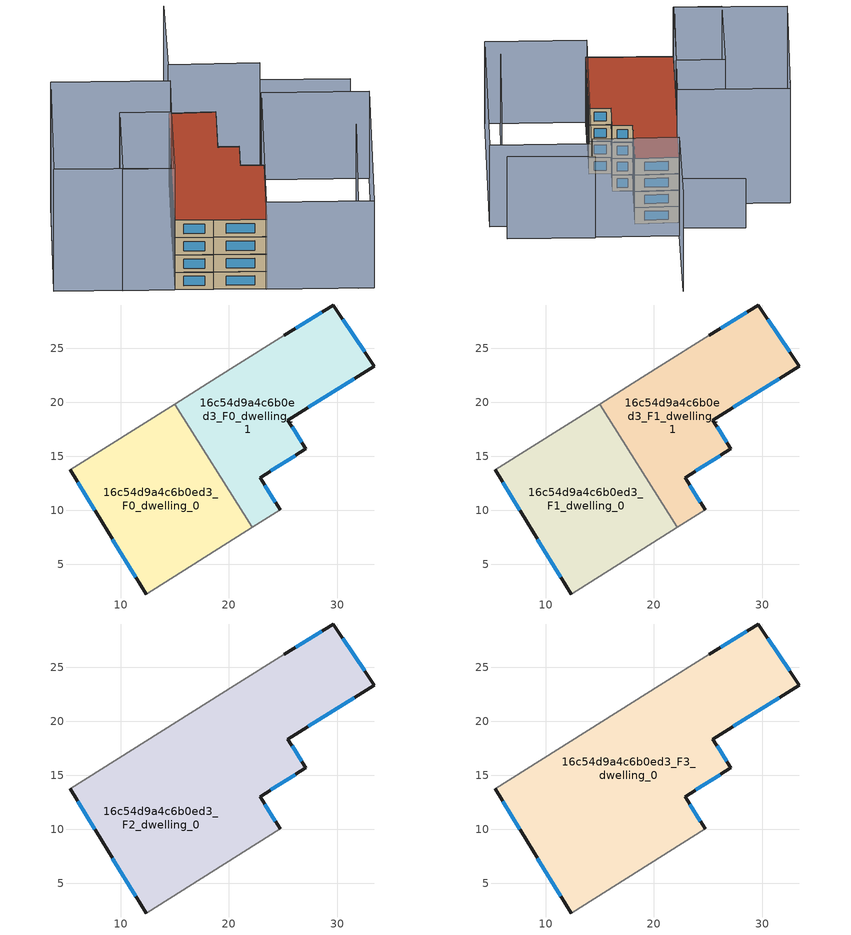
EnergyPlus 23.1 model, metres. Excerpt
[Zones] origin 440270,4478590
16c54d9a4c6b0ed3_F0_dwelling_0
 floor ground (EU_floor_Construction): 22.15,8.42 14.98,19.82 5.33,13.74 8.27,8.89 12.34,2.26 z0
 wall outside (EU_wall_Construction): 12.34,2.26 8.27,8.89 5.33,13.74 z0:3
 wall adiabatic (EU_wall_Construction): 5.33,13.74 14.98,19.82 / 22.15,8.42 12.34,2.26 z0:3
 wall to 16c54d9a4c6b0ed3_F0_dwelling_1 (EU_wall_Construction): 14.98,19.82 22.15,8.42 z0:3
 window (EU_Window_Construction): 11.39,3.81 9.22,7.33 / 7.58,10.02 6.02,12.6 z0.7:2.3
16c54d9a4c6b0ed3_F0_dwelling_1
 floor ground (EU_floor_Construction): 24.74,10.05 22.89,13.03 27.12,15.68 25.46,18.34 33.44,23.34 29.64,28.99 25.1,26.19 20.56,23.32 18.06,21.76 14.98,19.82 22.15,8.42 z0
 wall outside (EU_wall_Construction): 25.1,26.19 29.64,28.99 33.44,23.34 25.46,18.34 27.12,15.68 22.89,13.03 24.74,10.05 z0:3
 wall adiabatic (EU_wall_Construction): 24.74,10.05 22.15,8.42 / 14.98,19.82 18.06,21.76 20.56,23.32 25.1,26.19 z0:3
 window (EU_Window_Construction): 23.32,12.33 24.31,10.75 / 26.16,26.85 28.57,28.33 / 30.53,27.66 32.55,24.66 / 31.57,22.17 27.33,19.51 / 25.85,17.72 26.73,16.31 / 26.13,15.06 23.88,13.65 z0.7:2.3
16c54d9a4c6b0ed3_F1_dwelling_0
 floor to 16c54d9a4c6b0ed3_F0_dwelling_0 (EU_floor_Construction): 22.15,8.42 14.98,19.82 5.33,13.74 8.27,8.89 12.34,2.26 z3
 wall outside (EU_wall_Construction): 12.34,2.26 8.27,8.89 5.33,13.74 z3:6
 wall adiabatic (EU_wall_Construction): 5.33,13.74 14.98,19.82 / 22.15,8.42 12.34,2.26 z3:6
 wall to 16c54d9a4c6b0ed3_F1_dwelling_1 (EU_wall_Construction): 14.98,19.82 22.15,8.42 z3:6
 window (EU_Window_Construction): 11.39,3.81 9.22,7.33 / 7.58,10.02 6.02,12.6 z3.7:5.3
16c54d9a4c6b0ed3_F1_dwelling_1
 floor to 16c54d9a4c6b0ed3_F0_dwelling_1 (EU_floor_Construction): 24.74,10.05 22.88,13.03 27.12,15.68 25.46,18.34 33.44,23.34 29.63,28.99 25.1,26.19 20.56,23.32 18.06,21.76 14.98,19.82 22.15,8.42 z3
 wall outside (EU_wall_Construction): 25.1,26.19 29.64,28.99 33.44,23.34 25.46,18.34 27.12,15.68 22.89,13.03 24.74,10.05 z3:6
 wall adiabatic (EU_wall_Construction): 24.74,10.05 22.15,8.42 / 14.98,19.82 18.06,21.76 20.56,23.32 25.1,26.19 z3:6
 window (EU_Window_Construction): 23.32,12.33 24.31,10.75 / 26.16,26.85 28.57,28.33 / 30.53,27.66 32.55,24.66 / 31.57,22.17 27.33,19.51 / 25.85,17.72 26.73,16.31 / 26.13,15.06 23.88,13.65 z3.7:5.3
16c54d9a4c6b0ed3_F2_dwelling_0
 floor to 16c54d9a4c6b0ed3_F1_dwelling_0 (EU_floor_Construction): 22.15,8.42 14.98,19.82 5.33,13.74 8.27,8.89 12.34,2.26 z6
 floor to 16c54d9a4c6b0ed3_F1_dwelling_1 (EU_floor_Construction): 24.74,10.05 22.88,13.03 27.12,15.68 25.46,18.34 33.44,23.34 29.63,28.99 25.1,26.19 20.56,23.32 18.06,21.76 14.98,19.82 22.15,8.42 z6
 wall outside (EU_wall_Construction): 12.34,2.26 8.27,8.89 5.33,13.74 / 25.1,26.19 29.64,28.99 33.44,23.34 25.46,18.34 27.12,15.68 22.89,13.03 24.74,10.05 z6:9
 wall adiabatic (EU_wall_Construction): 24.74,10.05 12.34,2.26 / 5.33,13.74 18.06,21.76 20.56,23.32 25.1,26.19 z6:9
 window (EU_Window_Construction): 23.32,12.33 24.31,10.75 / 11.39,3.81 9.22,7.33 / 7.58,10.02 6.02,12.6 / 26.16,26.85 28.57,28.33 / 30.53,27.66 32.55,24.66 / 31.57,22.17 27.33,19.51 / 25.85,17.72 26.73,16.31 / 26.13,15.06 23.88,13.65 z6.7:8.3
16c54d9a4c6b0ed3_F3_dwelling_0
 floor to 16c54d9a4c6b0ed3_F2_dwelling_0 (EU_floor_Construction): 24.74,10.05 22.88,13.03 27.12,15.68 25.46,18.34 33.44,23.34 29.63,28.99 25.1,26.19 20.56,23.32 18.06,21.76 5.33,13.74 8.27,8.89 12.34,2.26 z9
 wall outside (EU_wall_Construction): 12.34,2.26 8.27,8.89 5.33,13.74 / 25.1,26.19 29.64,28.99 33.44,23.34 25.46,18.34 27.12,15.68 22.89,13.03 24.74,10.05 z9:12
 wall adiabatic (EU_wall_Construction): 24.74,10.05 12.34,2.26 / 5.33,13.74 18.06,21.76 20.56,23.32 25.1,26.19 z9:12
 window (EU_Window_Construction): 23.32,12.33 24.31,10.75 / 11.39,3.81 9.22,7.33 / 7.58,10.02 6.02,12.6 / 26.16,26.85 28.57,28.33 / 30.53,27.66 32.55,24.66 / 31.57,22.17 27.33,19.51 / 25.85,17.72 26.73,16.31 / 26.13,15.06 23.88,13.65 z9.7:11.3
 roof outside (EU_roof_Construction): 29.64,28.99 33.44,23.34 25.46,18.34 27.12,15.68 22.89,13.03 24.74,10.05 12.34,2.26 8.27,8.89 5.33,13.74 18.06,21.76 20.56,23.32 25.1,26.19 z12
shading: 19.2,-8.98 36.81,1.64 / 46.87,8.54 39.83,20.06 / 37.13,17.81 45.4,4.47 / 45.4,4.47 20.45,-11 / 20.45,-11 12.18,2.35 / 12.18,2.35 37.13,17.81 z0:15; 39.88,19.69 32.7,30.91 / 32.7,30.91 45.98,39.41 z0:18; 30.91,29.8 25.62,38.58 z0:9; 15.64,40.66 -3.83,28.72 / 1.32,20.11 14.07,28.14 / 14.07,28.14 18.08,21.77 / 18.08,21.77 5.33,13.74 / 5.33,13.74 1.32,20.11 / -3.84,28.71 16.09,40.94 / 16.09,40.94 25.17,26.15 / 25.17,26.15 5.24,13.92 / 5.24,13.92 -3.84,28.71 z0:21
[Building]
EU S2 Campaign: North Axis=0; Terrain=City; Solar Distribution=FullExterior
[Site:Location]
Madrid: Latitude=40.5; Longitude=-3.5; Time Zone=1; Elevation=609
[SizingPeriod:WeatherFileDays]
AnnualSizingPeriod: Begin Month=1; Begin Day of Month=1; End Month=12; End Day of Month=31; Day of Week for Start Day=Monday; Use Weather File Daylight Saving Period=No; Use Weather File Rain and Snow Indicators=No
[MATERIAL]
EU_InternalMass_Material: Roughness=MediumRough; Thickness=0.1; Conductivity=1; Density=1800; Specific Heat=900; Thermal Absorptance=0.9; Solar Absorptance=0.7; Visible Absorptance=0.7
[MATERIAL:NOMASS] Roughness=MediumRough; Thermal Absorptance=0.9; Solar Absorptance=0.7; Visible Absorptance=0.7
Name | Thermal Resistance
EU_wall_NoMass | 0.419739
EU_roof_NoMass | 0.352165
EU_floor_NoMass | 0.608284
[WINDOWMATERIAL:SIMPLEGLAZINGSYSTEM]
EU_Window_SimpleGlazing: UFactor=4.8352; Solar Heat Gain Coefficient=0.85; Visible Transmittance=0.85
[CONSTRUCTION]
EU_wall_Construction: EU_wall_NoMass
EU_roof_Construction: EU_roof_NoMass
EU_floor_Construction: EU_floor_NoMass
EU_InternalMass_Construction: EU_InternalMass_Material
EU_Window_Construction: EU_Window_SimpleGlazing
[ZONE] Type=1; Multiplier=1; Ceiling Height=autocalculate; Floor Area=autocalculate; Part of Total Floor Area=Yes
Name | Volume
16c54d9a4c6b0ed3_F0_dwelling_0 | 464.514
16c54d9a4c6b0ed3_F1_dwelling_0 | 464.513
16c54d9a4c6b0ed3_F2_dwelling_0 | 929.017
16c54d9a4c6b0ed3_F3_dwelling_0 | 929.026
16c54d9a4c6b0ed3_F0_dwelling_1; 16c54d9a4c6b0ed3_F1_dwelling_1 | 464.506
[INTERNALMASS] Construction=EU_InternalMass_Construction
Name | Zone or ZoneList | Surface Area
16c54d9a4c6b0ed3_F0_dwelling_0_EU_InternalMass | 16c54d9a4c6b0ed3_F0_dwelling_0 | 154.838
16c54d9a4c6b0ed3_F0_dwelling_1_EU_InternalMass | 16c54d9a4c6b0ed3_F0_dwelling_1 | 154.835
16c54d9a4c6b0ed3_F1_dwelling_0_EU_InternalMass | 16c54d9a4c6b0ed3_F1_dwelling_0 | 154.838
16c54d9a4c6b0ed3_F1_dwelling_1_EU_InternalMass | 16c54d9a4c6b0ed3_F1_dwelling_1 | 154.835
16c54d9a4c6b0ed3_F2_dwelling_0_EU_InternalMass | 16c54d9a4c6b0ed3_F2_dwelling_0 | 309.675
16c54d9a4c6b0ed3_F3_dwelling_0_EU_InternalMass | 16c54d9a4c6b0ed3_F3_dwelling_0 | 309.675
[OTHEREQUIPMENT] Fuel Type=Electricity; Design Level Calculation Method=Watts/Area; Power per Zone Floor Area=1; Fraction Latent=0; Fraction Radiant=0; Fraction Lost=0; Carbon Dioxide Generation Rate=0; EndUse Subcategory=EU_Step8_InternalGains
Name | Zone or ZoneList or Space or SpaceList | Schedule
EU_Step8_InternalGain_16c54d9a4c6b0ed3_F0_dwelling_0_f000 | 16c54d9a4c6b0ed3_F0_dwelling_0 | EU_Step8_GainSchedule_16c54d9a4c6b0ed3_F0_dwelling_0_f000
EU_Step8_InternalGain_16c54d9a4c6b0ed3_F0_dwelling_1_f000 | 16c54d9a4c6b0ed3_F0_dwelling_1 | EU_Step8_GainSchedule_16c54d9a4c6b0ed3_F0_dwelling_1_f000
EU_Step8_InternalGain_16c54d9a4c6b0ed3_F1_dwelling_0_f000 | 16c54d9a4c6b0ed3_F1_dwelling_0 | EU_Step8_GainSchedule_16c54d9a4c6b0ed3_F1_dwelling_0_f000
EU_Step8_InternalGain_16c54d9a4c6b0ed3_F1_dwelling_1_f000 | 16c54d9a4c6b0ed3_F1_dwelling_1 | EU_Step8_GainSchedule_16c54d9a4c6b0ed3_F1_dwelling_1_f000
EU_Step8_InternalGain_16c54d9a4c6b0ed3_F2_dwelling_0_f000 | 16c54d9a4c6b0ed3_F2_dwelling_0 | EU_Step8_GainSchedule_16c54d9a4c6b0ed3_F2_dwelling_0_f000
EU_Step8_InternalGain_16c54d9a4c6b0ed3_F3_dwelling_0_f000 | 16c54d9a4c6b0ed3_F3_dwelling_0 | EU_Step8_GainSchedule_16c54d9a4c6b0ed3_F3_dwelling_0_f000
[ZONEVENTILATION:DESIGNFLOWRATE] Schedule=EU_AlwaysOn; Design Flow Rate Calculation Method=AirChanges/Hour; Air Changes per Hour=0.703302; Ventilation Type=Natural; Fan Pressure Rise=0; Fan Total Efficiency=1; Constant Term Coefficient=1; Temperature Term Coefficient=0; Velocity Term Coefficient=0; Velocity Squared Term Coefficient=0; Minimum Indoor Temperature=-100; Maximum Indoor Temperature=100; Delta Temperature=-100; Minimum Outdoor Temperature=-100; Maximum Outdoor Temperature=100; Maximum Wind Speed=40
Name | Zone or ZoneList or Space or SpaceList
EU_ConstantAir_16c54d9a4c6b0ed3_F0_dwelling_0 | 16c54d9a4c6b0ed3_F0_dwelling_0
EU_ConstantAir_16c54d9a4c6b0ed3_F0_dwelling_1 | 16c54d9a4c6b0ed3_F0_dwelling_1
EU_ConstantAir_16c54d9a4c6b0ed3_F1_dwelling_0 | 16c54d9a4c6b0ed3_F1_dwelling_0
EU_ConstantAir_16c54d9a4c6b0ed3_F1_dwelling_1 | 16c54d9a4c6b0ed3_F1_dwelling_1
EU_ConstantAir_16c54d9a4c6b0ed3_F2_dwelling_0 | 16c54d9a4c6b0ed3_F2_dwelling_0
EU_ConstantAir_16c54d9a4c6b0ed3_F3_dwelling_0 | 16c54d9a4c6b0ed3_F3_dwelling_0
[HVACTEMPLATE:THERMOSTAT] Constant Heating Setpoint=20; Constant Cooling Setpoint=50
EU_HeatOnly_16c54d9a4c6b0ed3_F0_dwelling_0; EU_HeatOnly_16c54d9a4c6b0ed3_F0_dwelling_1; EU_HeatOnly_16c54d9a4c6b0ed3_F1_dwelling_0; EU_HeatOnly_16c54d9a4c6b0ed3_F1_dwelling_1; EU_HeatOnly_16c54d9a4c6b0ed3_F2_dwelling_0; EU_HeatOnly_16c54d9a4c6b0ed3_F3_dwelling_0
[HVACTEMPLATE:ZONE:IDEALLOADSAIRSYSTEM] System Availability Schedule=EU_AlwaysOn; Maximum Heating Supply Air Temperature=50; Minimum Cooling Supply Air Temperature=13; Maximum Heating Supply Air Humidity Ratio=0.0156; Minimum Cooling Supply Air Humidity Ratio=0.0077; Heating Limit=NoLimit; Cooling Limit=NoLimit; Heating Availability Schedule=EU_AlwaysOn; Cooling Availability Schedule=EU_CoolingOff; Dehumidification Control Type=ConstantSensibleHeatRatio; Cooling Sensible Heat Ratio=0.7; Dehumidification Setpoint=60; Humidification Control Type=None; Humidification Setpoint=30; Outdoor Air Method=None; Outdoor Air Flow Rate per Person=0.00944; Outdoor Air Flow Rate per Zone Floor Area=0; Outdoor Air Flow Rate per Zone=0; Demand Controlled Ventilation Type=None; Outdoor Air Economizer Type=NoEconomizer; Heat Recovery Type=None; Sensible Heat Recovery Effectiveness=0.7; Latent Heat Recovery Effectiveness=0.65
Name | Template Thermostat
16c54d9a4c6b0ed3_F0_dwelling_0 | EU_HeatOnly_16c54d9a4c6b0ed3_F0_dwelling_0
16c54d9a4c6b0ed3_F0_dwelling_1 | EU_HeatOnly_16c54d9a4c6b0ed3_F0_dwelling_1
16c54d9a4c6b0ed3_F1_dwelling_0 | EU_HeatOnly_16c54d9a4c6b0ed3_F1_dwelling_0
16c54d9a4c6b0ed3_F1_dwelling_1 | EU_HeatOnly_16c54d9a4c6b0ed3_F1_dwelling_1
16c54d9a4c6b0ed3_F2_dwelling_0 | EU_HeatOnly_16c54d9a4c6b0ed3_F2_dwelling_0
16c54d9a4c6b0ed3_F3_dwelling_0 | EU_HeatOnly_16c54d9a4c6b0ed3_F3_dwelling_0
[SIZING:ZONE] Zone Cooling Design Supply Air Temperature Input Method=SupplyAirTemperature; Zone Cooling Design Supply Air Temperature=13; Zone Heating Design Supply Air Temperature Input Method=SupplyAirTemperature; Zone Heating Design Supply Air Temperature=50; Zone Cooling Design Supply Air Humidity Ratio=0.008; Zone Heating Design Supply Air Humidity Ratio=0.008; Cooling Design Air Flow Method=DesignDay; Cooling Design Air Flow Rate=0; Cooling Minimum Air Flow per Zone Floor Area=0.000762; Cooling Minimum Air Flow=0; Cooling Minimum Air Flow Fraction=0.2; Heating Design Air Flow Method=DesignDay; Heating Design Air Flow Rate=0; Heating Maximum Air Flow per Zone Floor Area=0.002032; Heating Maximum Air Flow=0.141576; Heating Maximum Air Flow Fraction=0.3; Account for Dedicated Outdoor Air System=No; Dedicated Outdoor Air System Control Strategy=NeutralSupplyAir; Dedicated Outdoor Air Low Setpoint Temperature for Design=autosize; Dedicated Outdoor Air High Setpoint Temperature for Design=autosize; Zone Load Sizing Method=Sensible Load Only No Latent Load; Zone Latent Cooling Design Supply Air Humidity Ratio Input Method=HumidityRatioDifference; Zone Cooling Design Supply Air Humidity Ratio Difference=0.005; Zone Latent Heating Design Supply Air Humidity Ratio Input Method=HumidityRatioDifference; Zone Humidification Design Supply Air Humidity Ratio Difference=0.005
16c54d9a4c6b0ed3_F0_dwelling_0; 16c54d9a4c6b0ed3_F0_dwelling_1; 16c54d9a4c6b0ed3_F1_dwelling_0; 16c54d9a4c6b0ed3_F1_dwelling_1; 16c54d9a4c6b0ed3_F2_dwelling_0; 16c54d9a4c6b0ed3_F3_dwelling_0
[SCHEDULE:CONSTANT]
Name | Hourly Value
EU_AlwaysOn | 1
EU_CoolingOff | 0
[SCHEDULE:FILE] Column Number=1; Rows to Skip at Top=0; Number of Hours of Data=8760; Column Separator=Comma; Interpolate to Timestep=No; Minutes per Item=60; Adjust Schedule for Daylight Savings=Yes
Name | File
EU_Step8_GainSchedule_16c54d9a4c6b0ed3_F0_dwelling_0_f000 | ../../schedules/16c54d9a4c6b0ed3/16c54d9a4c6b0ed3_F0_dwelling_0_f000_gain.csv
EU_Step8_GainSchedule_16c54d9a4c6b0ed3_F0_dwelling_1_f000 | ../../schedules/16c54d9a4c6b0ed3/16c54d9a4c6b0ed3_F0_dwelling_1_f000_gain.csv
EU_Step8_GainSchedule_16c54d9a4c6b0ed3_F1_dwelling_0_f000 | ../../schedules/16c54d9a4c6b0ed3/16c54d9a4c6b0ed3_F1_dwelling_0_f000_gain.csv
EU_Step8_GainSchedule_16c54d9a4c6b0ed3_F1_dwelling_1_f000 | ../../schedules/16c54d9a4c6b0ed3/16c54d9a4c6b0ed3_F1_dwelling_1_f000_gain.csv
EU_Step8_GainSchedule_16c54d9a4c6b0ed3_F2_dwelling_0_f000 | ../../schedules/16c54d9a4c6b0ed3/16c54d9a4c6b0ed3_F2_dwelling_0_f000_gain.csv
EU_Step8_GainSchedule_16c54d9a4c6b0ed3_F3_dwelling_0_f000 | ../../schedules/16c54d9a4c6b0ed3/16c54d9a4c6b0ed3_F3_dwelling_0_f000_gain.csv
